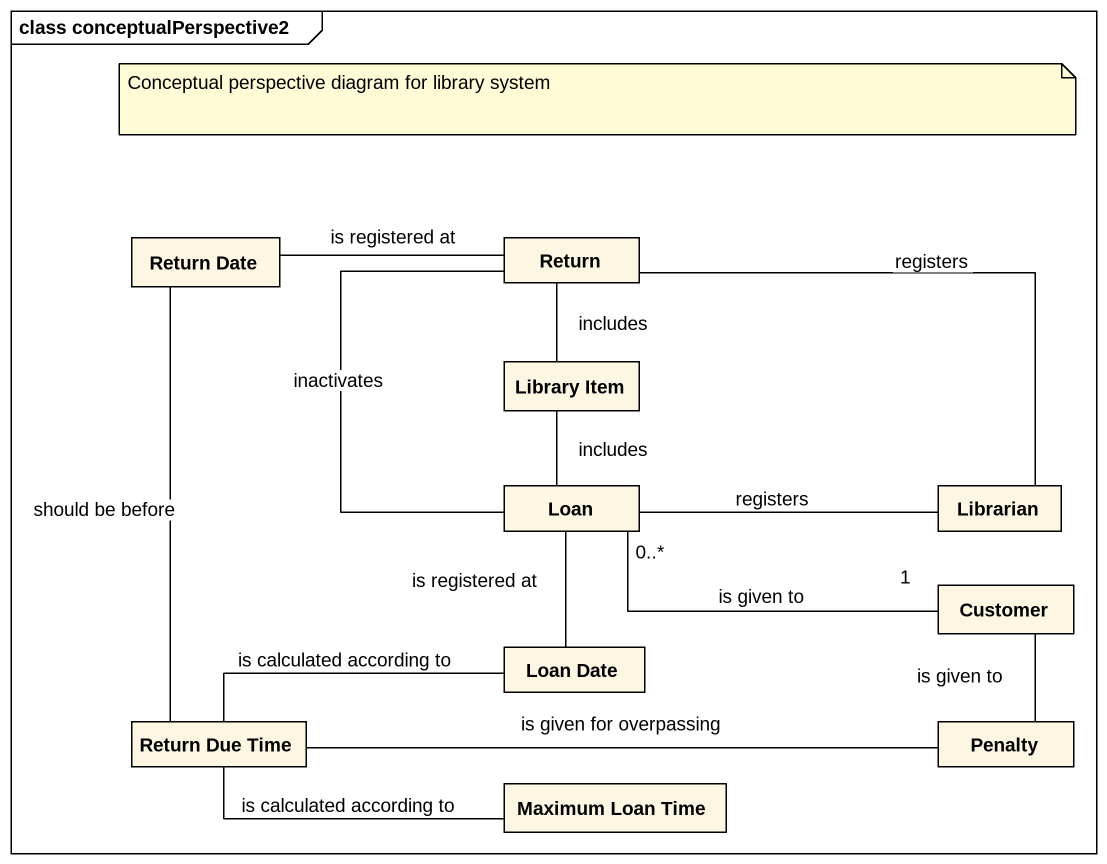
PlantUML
@startuml
mainframe class conceptualPerspective2
hide circle
hide empty members
class "Return Date" as Return_Date
class "Return" as Return_
class "Library Item" as Library_Item
class Loan
class Librarian
class Customer
class "Loan Date" as Loan_Date
class "Return Due Time" as Return_Due_Time
class Penalty
class "Maximum Loan Time" as Maximum_Loan_Time
Return_ -left- Return_Date : is registered at
Library_Item -up- Return_ : includes
Library_Item -- Loan : includes
Loan -up- Return_ : inactivates
Loan -- Loan_Date : is registered at
Librarian -left- Return_ : registers
Librarian -left- Loan : registers
Customer "1" -left- "0..*" Loan : is given to
Customer -- Penalty : is given to
Loan_Date -left- Return_Due_Time : is calculated according to
Return_Due_Time -up- Return_Date : should be before
Return_Due_Time -right- Maximum_Loan_Time : is calculated according to
Penalty -left- Return_Due_Time : is given for overpassing
note as N1
  Conceptual perspective diagram for library system
end note
@enduml
